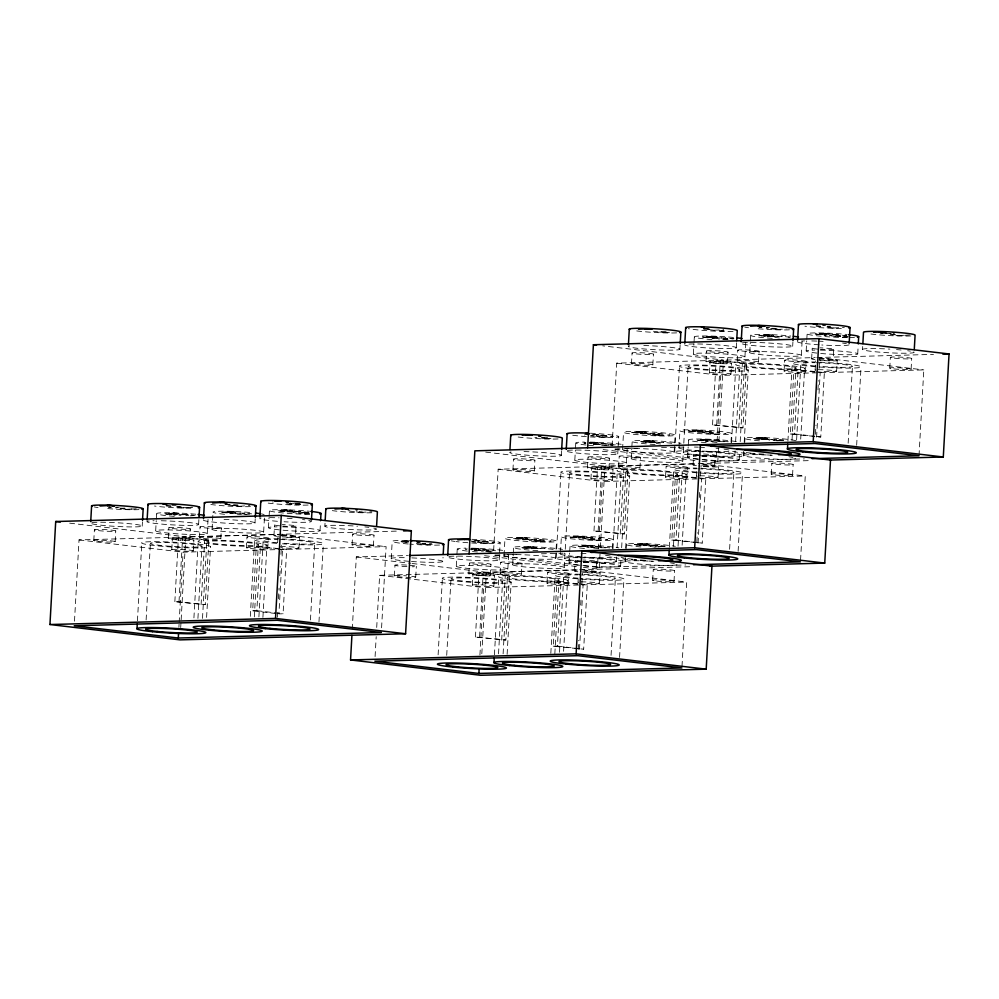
<?xml version="1.0" encoding="UTF-8"?>
<svg xmlns="http://www.w3.org/2000/svg" width="999" height="999" viewBox="0 0 999 999"><rect width="100%" height="100%" fill="white"/><g stroke="black" fill="none" stroke-linecap="round" stroke-linejoin="round"><path stroke-width="0.75" stroke-dasharray="5 3.75" d="M74.488 621.166L79.033 539.91L278.958 534.49M93.794 540.596L94.393 529.882M115.147 541.608L115.747 530.881M142.208 526.123L142.445 521.828M137.437 620.953L141.808 542.757M146.116 619.929L150.399 543.269M155.682 530.694L156.244 520.679M156.319 519.243L156.643 513.523M168.282 538.498L168.881 527.784M171.766 549.712L172.365 538.998M174.85 601.623L178.446 537.212L208.853 540.197L205.257 604.607L174.85 601.623L205.257 604.607M179.021 601.51L182.617 537.1L208.853 540.197M178.896 627.297L179.071 624.225M179.146 622.702L183.092 552.172L386.113 546.665L381.318 632.529M180.707 627.559L181.056 621.415M181.144 619.88L185.789 536.838L398.913 531.056M189.773 539.66L190.372 528.946M193.269 550.874L193.868 540.159M198.601 524.6L198.913 518.868M193.918 617.894L198.202 541.233M199.463 537.737L200.062 527.01M197.927 618.418L201.96 546.366A25.862 1.848 3.2 0 0 164.635 542.519A25.862 1.848 3.2 0 0 161.95 545.566A25.862 1.848 3.2 0 0 201.96 546.366M201.086 604.72L204.683 540.309M202.51 618.406L206.793 541.745M207.243 533.778A25.862 1.848 3.2 0 0 169.905 529.945A25.862 1.848 3.2 0 0 167.233 532.991A25.862 1.848 3.2 0 0 207.243 533.778L208.042 519.468M206.606 617.407L210.552 546.878A34.49 2.46 3.2 0 0 160.777 541.745A34.49 2.46 3.2 0 0 157.205 545.816A34.49 2.46 3.2 0 0 210.552 546.878M212.075 529.17L213.037 512M220.816 538.748L221.416 528.021M246.391 547.777L246.99 537.05M254.995 523.064L255.232 518.768M250.312 616.358L254.595 539.697A34.49 2.46 3.2 0 1 279.158 538.848M275.811 613.523L252.672 610.789L256.268 546.378L286.676 549.363L283.079 613.773L278.908 613.886L282.505 549.475L256.268 546.378M254.32 616.895L258.354 544.83A25.862 1.848 3.2 0 0 221.029 540.983A25.862 1.848 3.2 0 0 218.344 544.043A25.862 1.848 3.2 0 0 258.354 544.83M252.672 610.789L256.843 610.676L260.439 546.266M258.903 616.883L263.187 540.222M263.636 532.255A25.862 1.848 3.2 0 0 226.298 528.409A25.862 1.848 3.2 0 0 223.626 531.468A25.862 1.848 3.2 0 0 263.636 532.255L264.435 517.944M262.912 617.407L266.945 545.354A34.49 2.46 3.2 0 0 217.17 540.222A34.49 2.46 3.2 0 0 213.611 544.293A34.49 2.46 3.2 0 0 266.945 545.354M268.469 527.634L269.031 517.619M269.106 516.196L269.43 510.464M267.744 548.776L268.344 538.061M273.951 535.639L274.55 524.912M277.685 542.257L278.034 536.126M277.422 617.207L277.685 612.599M278.459 598.801L279.058 588.074M279.745 575.811L280.257 566.608M280.944 554.345L281.456 545.142M282.143 536.825A10.764 0.774 3.2 0 0 295.442 536.8L296.041 526.073A10.764 0.774 3.2 0 0 282.28 524.587M298.938 548.014L299.538 537.287M310.464 619.967L314.747 543.306M320.03 530.731L320.504 522.14M318.968 622.015L323.339 543.818M324.862 526.111L325.025 523.251M352.06 544.917L352.659 534.19M352.26 629.195L356.306 556.918L407.642 555.531M373.414 545.916L374.013 535.189M375.087 656.58L376.198 636.65M376.71 627.447L379.632 575.324L579.545 569.905M391.246 558.441L392.195 541.271M394.393 576.011L394.992 565.284A10.764 0.774 3.2 0 1 407.192 565.109M415.734 577.022L416.346 566.296M411.463 561.488A25.862 1.848 3.2 0 0 442.844 561.438L443.044 557.242M438.111 654.832L442.407 578.171M446.715 655.344L450.999 578.683M456.281 566.108L456.843 556.093M456.918 554.657L457.242 548.938M468.868 573.913L469.468 563.186M472.352 585.127L472.952 574.4M475.437 637.037L479.045 572.627L509.453 575.611L505.844 640.022L475.437 637.037L505.844 640.022M479.607 636.925L483.216 572.514L509.453 575.611M479.92 655.044L483.691 587.587L686.713 582.08L681.905 667.944M481.818 653.746L486.376 572.252L692.507 566.658M490.372 575.074L490.971 564.348M493.631 550.499L498.176 469.23L696.553 463.861M493.856 586.288L494.455 575.561M499.188 560.002L499.512 554.283M499.587 552.847L500.149 542.832M494.43 654.832L498.801 576.648M500.062 573.151L500.661 562.425M498.526 653.833L502.559 581.78A25.862 1.848 3.2 0 0 465.222 577.934A25.862 1.848 3.2 0 0 462.549 580.981A25.862 1.848 3.2 0 0 502.559 581.78M504.033 555.394L504.994 538.224M501.673 640.134L505.282 575.724M512.937 469.93L513.536 459.203M503.109 653.821L507.392 577.16M507.829 569.193A25.862 1.848 3.2 0 0 470.504 565.359A25.862 1.848 3.2 0 0 467.832 568.406A25.862 1.848 3.2 0 0 507.829 569.193L508.641 554.882M507.117 654.345L511.151 582.292A34.49 2.46 3.2 0 0 461.376 577.16A34.49 2.46 3.2 0 0 457.804 581.231A34.49 2.46 3.2 0 0 511.151 582.292M512.674 564.585L513.236 554.557M513.311 553.134L513.636 547.402M521.403 574.163L522.002 563.436M534.29 470.929L534.89 460.202M546.99 583.191L547.589 572.464M555.581 558.478A25.862 1.848 3.2 0 0 518.256 554.632A25.862 1.848 3.2 0 0 515.584 557.692A25.862 1.848 3.2 0 0 555.581 558.478L556.543 541.308A25.862 1.848 3.2 0 0 519.218 537.462A25.862 1.848 3.2 0 0 516.545 540.521A25.862 1.848 3.2 0 0 556.543 541.308M561.351 455.444L561.588 451.148M550.824 653.309L555.194 575.112M556.156 557.942L556.58 550.274M556.668 548.738L560.951 472.077M579.557 583.866L587.275 584.777L583.666 649.188L553.259 646.203L556.855 581.793L578.009 583.678M554.832 653.846L558.953 580.244A25.862 1.848 3.2 0 0 521.615 576.398A25.862 1.848 3.2 0 0 518.943 579.457A25.862 1.848 3.2 0 0 558.953 580.244M560.501 552.435L561.388 536.688M553.259 646.203L557.43 646.091L561.038 581.68M559.502 652.285L563.786 575.624A25.862 1.848 3.2 0 1 578.009 574.875M564.223 567.669A25.862 1.848 3.2 0 0 526.898 563.823A25.862 1.848 3.2 0 0 524.225 566.883A25.862 1.848 3.2 0 0 564.223 567.669L565.172 550.786M565.259 549.263L569.542 472.602M563.598 651.286L567.544 580.756A34.49 2.46 3.2 0 0 517.769 575.636A34.49 2.46 3.2 0 0 514.198 579.707A34.49 2.46 3.2 0 0 567.544 580.756M569.068 563.049L569.63 553.034M569.705 551.61L570.029 545.879M574.825 460.015L575.387 450M575.461 448.576L575.786 442.844M568.344 584.19L568.943 573.463M574.537 571.053L575.137 560.327M578.021 582.267L578.196 579.208M587.424 467.832L588.024 457.105M578.196 649.55L578.708 640.347M579.395 628.084L579.907 618.881M580.681 605.082L581.106 597.414M581.88 583.616L582.479 572.889M579.495 649.3L583.104 584.89L556.855 581.793M590.909 479.045L591.508 468.319M593.993 530.956L597.589 466.545L627.996 469.518L624.4 533.928L593.993 530.956L624.4 533.928M598.164 530.844L601.76 466.433L627.996 469.518M582.742 572.24A10.764 0.774 3.2 0 0 595.978 572.315L596.64 561.488A10.764 0.774 3.2 0 0 582.867 560.002M583.666 565.734L597.439 567.357L598.126 555.082M598.463 548.951L602.235 481.493L805.256 475.999L800.461 561.85M600.024 553.808L599.163 569.193L580.581 567.007M600.374 547.664L604.919 466.158L696.715 463.673M599.525 583.428L600.124 572.702M608.915 468.993L609.515 458.266M612.1 445.941L616.733 363.149L815.259 357.58M612.412 480.207L613.011 469.48M612.462 548.364L612.936 539.785A25.862 1.848 3.2 0 0 575.611 535.939A25.862 1.848 3.2 0 0 572.939 538.985A25.862 1.848 3.2 0 0 612.936 539.785M617.744 453.921L618.056 448.201M618.144 446.765L618.706 436.75M612.974 548.751L617.345 470.554M618.606 467.07L619.205 456.343M611.051 655.381L615.347 578.721M616.296 561.55L616.558 556.942M617.07 547.752L621.103 475.686A25.862 1.848 3.2 0 0 583.766 471.84A25.862 1.848 3.2 0 0 581.093 474.9A25.862 1.848 3.2 0 0 621.103 475.686M622.577 449.3L623.538 432.13M620.229 534.04L623.826 469.63M631.48 363.836L632.08 353.109M620.629 566.146L621.103 557.554M621.653 547.727L625.936 471.066M626.385 463.111A25.862 1.848 3.2 0 0 589.048 459.265A25.862 1.848 3.2 0 0 586.376 462.325A25.862 1.848 3.2 0 0 626.385 463.111L627.185 448.801M619.567 657.429L623.938 579.233A34.49 2.46 3.2 0 0 574.163 574.113A34.49 2.46 3.2 0 0 570.591 578.184A34.49 2.46 3.2 0 0 623.938 579.233M624.899 562.062L625.149 557.467M625.661 548.264L629.695 476.198A34.49 2.46 3.2 0 0 579.919 471.078A34.49 2.46 3.2 0 0 576.348 475.149A34.49 2.46 3.2 0 0 629.695 476.198M677.022 564.61A25.862 1.848 3.2 0 1 649.687 564.835A25.862 1.848 3.2 0 1 625.461 561.525L625.624 558.666M626.173 548.651L626.423 544.355M631.218 458.491L631.78 448.476M631.855 447.04L632.18 441.321M639.959 468.069L640.559 457.342M652.834 364.847L653.433 354.121M652.659 580.332L653.259 569.605M665.534 477.097L666.133 466.383M674.138 452.397A25.862 1.848 3.2 0 0 636.8 448.551A25.862 1.848 3.2 0 0 634.128 451.598A25.862 1.848 3.2 0 0 674.138 452.397L675.099 435.214A25.862 1.848 3.2 0 0 637.762 431.381A25.862 1.848 3.2 0 0 635.089 434.428A25.862 1.848 3.2 0 0 675.099 435.214M679.894 349.363L680.132 345.067M669.367 547.227L673.738 469.031M674.7 451.86L675.124 444.193M675.212 442.657L679.495 365.996M698.101 477.784L705.818 478.683L702.222 543.094L671.803 540.122L675.411 475.711L696.565 477.597M673.463 546.216L677.497 474.163A25.862 1.848 3.2 0 0 640.159 470.317A25.862 1.848 3.2 0 0 637.487 473.364A25.862 1.848 3.2 0 0 677.497 474.163M678.97 447.777L679.932 430.606M671.803 540.122L675.986 540.009L679.582 475.599M674.013 581.331L674.612 570.604M678.046 546.203L682.329 469.542M682.779 461.575A25.862 1.848 3.2 0 0 645.441 457.742A25.862 1.848 3.2 0 0 642.769 460.789A25.862 1.848 3.2 0 0 682.779 461.575L683.716 444.705M683.803 443.169L688.099 366.508M682.142 545.204L686.088 474.675A34.49 2.46 3.2 0 0 636.313 469.542A34.49 2.46 3.2 0 0 632.742 473.626A34.49 2.46 3.2 0 0 686.088 474.675M687.612 456.968L688.174 446.953M688.249 445.517L688.573 439.797M693.368 353.933L693.93 343.918M694.018 342.482L694.33 336.763M686.887 478.109L687.487 467.382M693.081 464.972L693.693 454.245M696.578 476.186L696.827 471.59M705.968 361.738L706.568 351.011M696.827 541.933L697.339 532.729M698.026 520.467L698.538 511.263M699.312 497.465L699.737 489.797M700.511 475.999L701.111 465.272M698.051 543.206L701.648 478.796L675.411 475.711M709.452 372.952L710.052 362.225M712.537 424.862L716.133 360.452L746.54 363.436L742.944 427.847L712.537 424.862L742.944 427.847M716.708 424.75L720.304 360.339L746.54 363.436M714.585 466.133L715.184 455.407A10.764 0.774 3.2 0 0 701.423 453.908M702.21 459.64L715.983 461.263L716.67 449.001M717.095 441.333L720.791 375.399L923.8 369.905L919.005 455.769M718.568 447.727L717.719 463.099L699.138 460.914M718.918 441.57L723.476 360.077L602.697 345.841M718.069 477.347L718.668 466.62M727.472 362.899L728.071 352.172M730.956 374.113L731.555 363.386M731.006 442.282L731.493 433.691A25.862 1.848 3.2 0 0 694.155 429.845A25.862 1.848 3.2 0 0 691.483 432.904A25.862 1.848 3.2 0 0 731.493 433.691M736.288 347.827L736.613 342.108M731.518 442.657L735.888 364.46M737.15 360.976L737.749 350.249M729.607 549.288L733.89 472.627M734.852 455.457L735.102 450.861M735.626 441.658L739.647 369.593A25.862 1.848 3.2 0 0 702.322 365.759A25.862 1.848 3.2 0 0 699.65 368.806A25.862 1.848 3.2 0 0 739.647 369.593M738.773 427.959L742.369 363.549M739.173 460.052L739.647 451.473M740.197 441.645L744.492 364.985M744.929 357.018A25.862 1.848 3.2 0 0 707.604 353.171A25.862 1.848 3.2 0 0 704.919 356.231A25.862 1.848 3.2 0 0 744.929 357.018L745.729 342.707M738.111 551.336L742.482 473.151M743.443 455.969L743.706 451.373M744.218 442.17L748.239 370.117A34.49 2.46 3.2 0 0 698.463 364.985A34.49 2.46 3.2 0 0 694.904 369.056A34.49 2.46 3.2 0 0 748.239 370.117M795.566 458.529A25.862 1.848 3.2 0 1 768.243 458.741A25.862 1.848 3.2 0 1 744.005 455.432L744.168 452.572M744.73 442.557L744.967 438.261M749.762 352.41L750.324 342.382M750.411 340.959L750.724 335.227M758.503 361.988L759.103 351.261M771.203 474.238L771.802 463.511M784.09 371.016L784.69 360.289M792.682 346.303L792.919 342.008M787.911 441.133L792.282 362.937M816.658 371.69L824.362 372.602L820.766 437.013L790.359 434.028L793.955 369.618L815.109 371.503M792.02 440.134L796.041 368.069A25.862 1.848 3.2 0 0 758.716 364.223A25.862 1.848 3.2 0 0 756.043 367.282A25.862 1.848 3.2 0 0 796.041 368.069M790.359 434.028L794.53 433.916L798.126 369.505M792.557 475.249L793.156 464.523M796.59 440.109L800.886 363.449M801.323 355.494A25.862 1.848 3.2 0 0 763.998 351.648A25.862 1.848 3.2 0 0 761.325 354.707A25.862 1.848 3.2 0 0 801.323 355.494L802.122 341.183M800.699 439.11L804.632 368.581A34.49 2.46 3.2 0 0 754.869 363.461A34.49 2.46 3.2 0 0 751.298 367.532A34.49 2.46 3.2 0 0 804.632 368.581M806.168 350.874L806.717 340.859M806.805 339.423L807.117 333.703M805.444 372.015L806.043 361.288M811.638 358.878L812.237 348.151M815.122 370.092L815.634 360.901M815.459 434.303L815.971 425.112M816.658 412.837L817.17 403.646M817.944 389.847L818.456 380.644M819.143 368.381L819.742 357.642L923.8 369.905M816.595 437.125L820.191 372.714L793.955 369.618M819.842 360.065A10.764 0.774 3.2 0 0 833.141 360.04L833.74 349.313A10.764 0.774 3.2 0 0 819.967 347.827M836.625 371.253L837.224 360.527M848.151 443.206L852.434 366.546M857.716 353.971L858.203 345.379M856.655 445.254L861.026 367.058M862.562 349.35L862.711 346.491M889.759 368.156L890.359 357.43M911.1 369.155L911.7 358.429M881.243 333.404L891.183 333.579M584.415 434.815L584.577 435.114M828.795 333.891L828.183 333.579M710.252 439.972L709.14 439.61M478.908 549.113L477.809 548.751M837.437 334.915L831.293 334.34L838.623 334.827L823.9 334.965L830.544 334.877M597.464 434.877L591.47 434.29L598.651 434.79L590.509 435.389M710.252 431.818L704.133 431.243L711.438 431.73L697.489 431.943L701.46 431.556M606.106 444.068L599.987 443.481L607.28 443.981L593.319 444.118L597.302 443.793M718.893 441.009L712.749 440.434L720.067 440.921L705.356 441.058L712 440.959M186.963 514.735L180.844 514.16L188.137 514.647L173.426 514.785L180.07 514.697M299.75 511.675L293.606 511.113L300.924 511.588L286.975 511.738L290.946 511.413M478.921 540.971L472.902 540.409L480.094 540.884L471.965 541.47M591.708 537.912L585.589 537.337L592.882 537.824L579.432 537.899M487.549 550.149L481.431 549.575L488.736 550.062L474.013 550.199L478.758 549.875M600.349 547.09L594.205 546.515L601.523 547.002L588.074 547.077M656.705 545.566L650.649 544.992L657.879 545.479L643.169 545.616L649.812 545.529M759.952 335.414L761.85 335.851M632.842 432.317L636.713 432.904M768.743 336.426L782.192 336.363L767.469 336.501L772.215 336.176M641.633 433.329L655.082 433.266L640.359 433.404L645.104 433.079M650.187 442.52L663.636 442.445L648.925 442.582L653.658 442.27M762.974 439.46L776.423 439.398L761.713 439.535L766.445 439.21M231.044 513.199L244.493 513.124L229.782 513.261L236.426 513.161M475.287 550.137L481.593 550.699M664.522 332.567L670.878 332.217M759.814 327.16L758.915 327.31L761.238 327.684M760.813 327.197L759.665 327.322L761.9 327.684M720.878 331.044L723.838 330.819M766.333 327.709L767.944 327.597M724.163 330.906L716.108 330.482M766.483 327.809L769.63 327.572M777.309 329.508L786.163 328.871M833.678 327.984L844.355 327.31M842.307 337.163L848.201 336.738M848.663 336.813L837.537 336.601M890.983 333.703L880.256 333.441M898.663 335.639L906.031 335.102M909.627 334.952L898.863 335.739L893.893 335.077M545.978 438.648L552.335 438.299M602.335 437.125L613.299 436.438L602.534 437.225L597.564 436.563M658.766 435.601L669.73 434.902L669.08 434.852M585.901 442.857L583.841 443.069L585.839 443.369M589.622 442.582L593.493 442.495M585.601 442.982L584.652 443.069L585.389 443.306M589.035 442.732L592.145 442.507M715.122 434.078L726.086 433.379L725.449 433.316M109.328 506.98L108.429 507.13L110.752 507.504M110.34 507.017L109.191 507.13L111.413 507.504M115.859 507.529L117.47 507.405M115.996 507.629L119.156 507.392M126.836 509.328L134.203 508.791M136.264 508.753L127.035 509.428L122.065 508.766M183.192 507.804L192.033 507.155M228.646 504.47L225.062 504.495M192.62 507.217L183.391 507.892L178.421 507.242M230.12 504.47L224.6 504.52M239.623 506.268L249.95 505.519M295.979 504.745L300.399 504.42M300.674 504.507L291.209 504.183M229.108 511.675L221.066 512.212L224.738 512.649M285.539 510.139L278.234 510.726L281.169 511.126M304.62 513.936L309.041 513.611M309.428 513.686L299.85 513.374M360.976 512.4L371.94 511.713M408.354 540.958L401.498 541.683M408.079 541.883L406.568 541.995M408.728 541.945L406.143 541.995M427.435 544.742L432.242 544.505M521.141 537.899L513.873 538.536L515.621 538.798M483.791 543.219L494.755 542.519L483.991 543.306L479.021 542.657M577.747 536.351L569.455 536.925L570.991 537.162M540.222 541.683L551.186 540.996L550.536 540.934M467.357 548.938L465.384 549.113L466.296 549.4M470.492 548.813L473.976 548.576M596.578 540.159L607.542 539.472L606.893 539.41M529.707 547.077L522.852 547.814M661.151 331.643L668.93 331.081M707.217 328.521L703.234 328.846L709.065 329.295M714.198 330.257L723.726 329.67M770.629 328.721L775.274 328.384M777.047 328.359L766.233 328.209M826.985 327.197L830.294 327.06M715.858 337.699L711.875 338.024L725.836 337.887L711.113 338.024L717.757 337.924M722.839 339.435L727.472 339.098L722.976 338.574L732.991 338.698L728.496 338.174L733.928 338.736L723.039 339.535L718.431 338.923M828.646 334.653L824.662 334.977L831.468 335.464M835.626 336.376L846.715 335.676L841.283 335.115L845.778 335.639M891.982 334.852L895.079 334.628M895.291 334.727L887.574 334.34M542.607 437.737L550.387 437.162M595.654 436.338L600.287 436.001M605.806 435.601L596.278 435.464M652.085 434.815L656.718 434.478M662.237 434.078L652.709 433.928M708.441 433.291L719.53 432.592L714.585 432.005M604.283 445.529L608.928 445.192M613.149 444.88L604.907 444.642M615.372 444.83L604.482 445.616L599.887 445.005M710.089 440.734L706.106 441.058L712.924 441.546M778.071 440.609L769.03 440.422M783.578 440.197L774.05 440.059M776.747 440.809L784.515 440.247L779.582 439.66M120.155 508.541L124.788 508.204M125.012 508.291L115.747 508.029M176.711 507.105L179.82 506.88M232.942 505.482L239.36 505.132M289.298 503.958L293.931 503.621M299.45 503.221L289.922 503.084M300.387 503.259L289.498 504.058L284.89 503.446M178.159 514.473L174.176 514.797L180.994 515.284M190.147 515.834L196.229 515.496L191.296 514.922M244.817 514.535L252.585 513.973L247.652 513.386M297.927 513.149L302.572 512.812M308.092 512.4L298.551 512.262M359.153 511.376L362.262 511.138M420.741 543.956L431.83 543.256M477.097 542.432L481.743 542.095M487.25 541.695L477.722 541.545M526.548 539.173L522.564 539.497L536.525 539.348L521.815 539.485L528.459 539.398M533.528 540.896L538.174 540.559M543.681 540.159L534.153 540.022M582.904 537.637L578.171 537.962L585.739 538.461M589.885 539.373L600.973 538.673L596.041 538.086M485.739 551.61L490.384 551.273M492.157 551.248L481.343 551.098M535.114 548.351L531.131 548.676L545.092 548.538L530.382 548.676L537.025 548.576M591.545 546.828L586.813 547.14L594.38 547.639M647.901 545.304L643.918 545.629L650.736 546.116M654.882 547.027L659.527 546.69M665.034 546.291L655.506 546.153M658.191 546.903L665.971 546.328L661.026 545.754M704.283 432.367L696.715 431.868L703.358 431.78M600.137 444.605L592.569 444.118L599.213 444.018M293.781 512.225L286.214 511.725L292.857 511.638M472.952 541.508L471.728 541.57M766.158 334.84L769.53 334.927M639.048 431.743L641.833 431.805M647.614 440.934L652.397 441.058M648.501 440.984L640.209 441.546L642.732 441.895M704.932 439.448L696.69 440.072L698.626 440.309M760.401 437.874L763.186 437.937M761.288 437.924L753.046 438.549L755.519 438.836M173.002 513.174L165.896 513.936M228.471 511.613L229.358 511.65M285.789 510.127L277.497 510.689L280.594 511.088M521.391 537.887L513.099 538.449L516.77 538.873M576.86 536.313L581.643 536.426M472.702 548.551L475.499 548.601M585.489 545.491L587.724 545.529M642.732 544.005L635.177 544.617L635.988 544.817M771.328 336.139L774.113 336.401M644.218 433.042L647.002 433.304M652.772 442.22L655.569 442.495M765.559 439.16L768.356 439.435M233.629 512.899L234.39 512.849M582.017 537.599L584.815 537.862M477.872 549.837L480.669 550.099M590.659 546.778L593.456 547.052M765.009 335.951L772.751 335.314L770.704 335.002M822.389 334.465L820.017 334.415M695.204 431.368L692.257 431.293M590.109 443.556L598.588 442.957L596.853 442.719M591.046 443.606L589.21 443.568M703.833 440.547L701.46 440.497M759.252 438.973L766.995 438.349L763.736 437.899M170.966 514.235L179.445 513.636L176.661 513.286M171.903 514.285L170.554 514.248M227.322 512.712L235.065 512.075L234.066 511.863M284.69 511.226L282.854 511.188M576.648 537.45L574.812 537.412M471.565 549.65L480.032 549.05L476.036 548.576M472.502 549.7L471.141 549.662M585.289 546.64L583.441 546.603M711.063 336.401L703.196 336.988L703.945 337.225M704.307 439.385L705.306 439.435M173.376 513.161L164.71 513.748L167.233 514.098M228.734 511.588L229.733 511.638M285.165 510.064L286.164 510.114M408.454 540.859L400.362 541.558L403.396 541.895M520.766 537.812L521.765 537.862M529.333 547.002L530.781 547.052M530.332 547.052L521.715 547.689L524.175 547.976M709.54 329.37L702.484 328.846L709.128 328.746M653.446 331.256L658.041 331.868M709.802 329.732L714.397 330.344M772.539 328.946L777.522 329.608M828.895 327.422L833.878 328.072M774.787 337.387L779.395 337.999M831.218 335.864L835.826 336.476M816.82 357.542L933.491 354.383M601.798 435.064L606.743 435.639L595.854 436.438L591.246 435.826M658.229 433.529L663.174 434.115L652.285 434.902L647.677 434.29M709.065 432.405L713.448 432.917M534.89 437.35L536.95 437.662M704.033 432.767L708.641 433.379M653.995 435.04L658.965 435.689M710.351 433.504L715.321 434.165M610.439 444.243L612.949 444.605M666.795 442.719L671.728 443.294M723.226 441.183L728.159 441.77L717.694 441.583M656.243 443.481L660.639 443.993M712.187 441.958L717.07 442.47M615.022 448.926L638.274 448.289M661.513 447.664L684.765 447.028M715.983 461.263L804.32 458.878M698.264 463.636L811.051 460.576M233.566 504.607L237.949 505.119M228.534 504.97L233.142 505.581M234.852 505.706L239.822 506.368M304.083 511.863L309.016 512.45L298.127 513.236L293.531 512.624M349.638 510.739L348.014 510.751M185.764 515.322L188.686 515.659M242.12 513.786L246.503 514.31M237.1 514.148L241.496 514.672M349.887 511.101L354.495 511.713M483.254 541.146L488.186 541.733L477.297 542.519L472.702 541.908M539.685 539.622L544.617 540.197L533.728 540.996L529.133 540.384M590.509 538.486L594.892 539.01M416.346 543.431L420.941 544.043M585.489 538.861L590.084 539.472M422.652 544.18L427.634 544.83M535.452 541.121L540.422 541.783M591.808 539.597L596.778 540.259M491.883 550.337L495.591 550.774M548.239 548.801L553.184 549.388M604.67 547.277L609.615 547.864L599.15 547.677M486.363 550.736L490.746 551.248M593.643 548.051L598.526 548.551M650.486 546.515L655.082 547.127M487.649 551.835L491.258 552.335M494.93 555.057L516.62 554.47M541.421 553.796L563.111 553.209M597.439 567.357L685.776 564.959M764.597 335.951L773.488 335.352L771.265 335.052M693.843 431.331L702.734 430.719L700.998 430.482M637.487 432.854L646.378 432.255L644.642 432.005M702.484 440.509L711.375 439.91L709.64 439.66M646.053 442.045L654.208 441.396L653.209 441.196M226.91 512.712L235.801 512.112L233.017 511.763M575.299 537.412L584.19 536.813L580.819 536.426M640.284 545.079L649.175 544.467L647.439 544.23M472.028 540.921L471.765 540.821M824.312 333.341L816.37 334.116M767.881 334.877L758.803 335.514L761.275 335.801M697.127 430.244L688.049 430.881L689.997 431.131M761.138 437.849L762.637 437.912M705.769 439.435L697.414 440.097L699.163 440.359M648.351 440.896L649.338 440.959M591.995 442.42L594.043 442.52M170.929 506.081L165.809 505.744M285.639 510.039L286.626 510.114M229.208 511.575L230.707 511.65M172.852 513.099L173.838 513.161M577.597 536.276L579.095 536.351M521.241 537.799L522.227 537.862M642.582 543.931L644.08 544.005M587.212 545.516L578.084 546.103L579.632 546.341M820.541 334.428L829.919 333.816L826.548 333.429M765.072 336.026L763.586 335.939M707.754 337.475L716.395 336.838L715.396 336.638M637 432.854L645.042 432.067M758.353 438.986L767.731 438.386L764.46 437.949M759.315 439.048L755.918 438.923M645.566 442.045L654.944 441.433L652.709 441.146M226.423 512.712L227.385 512.787M170.067 514.235L171.029 514.31M518.456 538.936L527.097 538.299L525.599 538.049M405.669 541.995L406.63 542.07M639.81 545.067L647.839 544.28M527.01 548.126L536.388 547.527L531.68 547.015M470.654 549.65L471.628 549.725M171.129 506.156L165.434 505.781M824.824 333.354L815.184 333.928L817.706 334.278M711.101 336.338L712.587 336.426M712.037 336.413L702.447 337.038L704.395 337.275M697.639 430.257L688.736 430.869L690.521 431.181M641.283 431.78L631.693 432.417L634.165 432.704M705.344 439.373L706.281 439.448M286.201 510.039L287.687 510.139M229.77 511.575L232.53 511.675M173.414 513.099L174.35 513.174M521.803 537.799L522.739 537.874M530.357 546.977L531.293 547.052M474.001 548.513L476.073 548.626M820.741 326.273L816.295 325.924M764.485 336.014L763.011 335.914M693.731 431.393L690.921 431.268M636.475 432.842L637.374 432.917M702.359 440.571L700.898 440.472M645.029 442.033L645.928 442.107M282.317 511.176L292.232 510.576L290.497 510.339M226.785 512.774L225.324 512.674M169.53 514.223L170.429 514.31M575.174 537.487L571.665 537.3M517.919 538.936L527.834 538.336L523.114 537.824M640.172 545.142L638.711 545.042M406.031 542.057L404.57 541.957M582.917 546.59L592.819 545.991L590.596 545.704M526.485 548.114L535.651 547.489L533.016 547.14M824.525 333.291L825.386 333.366M768.094 334.815L770.941 334.965M697.339 430.194L698.776 430.307M705.968 439.373L706.83 439.46M649.537 440.909L650.948 440.959M286.825 510.052L288.961 510.152M174.038 513.111L174.9 513.186M522.427 537.812L523.289 537.887M644.642 544.018L634.44 544.58L636.438 544.867M587.424 545.466L588.286 545.541M530.993 546.99L531.855 547.077M820.716 326.323L815.908 325.961M820.254 334.478L818.106 334.365M706.655 337.45L717.132 336.875L714.347 336.526M707.467 337.525L705.319 337.412M758.066 439.036L756.643 438.973M645.279 442.095L643.856 442.033M281.755 511.151L282.567 511.238M226.136 512.762L224.713 512.699M168.968 514.21L169.78 514.298M574.525 537.462L572.377 537.35M517.357 538.911L518.169 538.998M639.51 545.129L637.362 545.017M581.006 546.54L583.154 546.653M405.382 542.045L402.522 541.883M525.924 548.089L526.723 548.176M825.211 333.304L828.071 333.504M712.424 336.363L715.284 336.551M698.026 430.219L700.187 430.344M641.67 431.743L642.419 431.83M763.011 437.874L763.773 437.962M706.655 439.398L709.527 439.585M593.868 442.457L595.317 442.532M231.081 511.6L231.805 511.638M174.725 513.124L176.174 513.199M579.47 536.301L580.194 536.338M644.467 543.956L647.327 544.143M588.111 545.491L588.861 545.579M818.83 334.415L819.555 334.453M763.124 335.976L761.675 335.889M636.013 432.879L634.565 432.792M700.287 440.497L701.011 440.534M272.502 501.985L273.227 502.022M281.144 511.176L281.868 511.213M169.081 514.26L167.632 514.185M517.47 538.961L516.021 538.886M581.73 546.59L582.454 546.628M525.299 548.114L526.023 548.151M713.136 336.401L713.86 336.438M642.382 431.768L643.831 431.868M707.379 439.435L708.828 439.523M645.179 543.993L646.64 544.093M523.838 537.862L525.287 537.962M588.823 545.516L590.284 545.616M691.683 431.268L690.209 431.206M699.562 440.447L700.311 440.447M643.131 441.983L643.88 441.97M524.575 548.064L525.337 548.064M699.362 430.332L700.886 430.407M643.006 431.868L644.53 431.93M651.573 441.046L653.096 441.121M595.217 442.569L596.041 442.582M288.861 510.189L289.685 510.202M232.43 511.725L233.953 511.788M176.074 513.249L176.898 513.261M589.46 545.604L591.583 545.741M476.773 548.613L477.497 548.663M817.394 334.303L818.281 334.315M704.607 337.362L705.494 337.375M755.207 438.861L756.093 438.886M698.85 440.397L699.737 440.409M643.294 441.933L641.208 441.795M636.663 544.954L637.537 544.967M224.163 512.612L222.065 512.462M580.307 546.478L581.181 546.49M166.92 514.123L167.807 514.135M524.75 548.026L522.652 547.877M595.804 442.619L596.74 442.644M289.448 510.239L290.384 510.264M703.945 337.3L704.919 337.325M571.003 537.237L571.977 537.262M636.001 544.892L636.975 544.93M579.645 546.416L580.606 546.453M700.511 430.432L701.498 430.469M644.155 431.955L645.142 431.993M596.353 442.669L597.34 442.707M581.955 536.513L582.941 536.563M646.952 544.168L647.939 544.218M290.01 510.289L290.996 510.327M178.197 513.386L177.21 513.336M830.531 326.661L827.122 326.323L831.63 326.86M840.634 336.014L835.763 335.514L840.259 336.039M790.284 337.212L784.852 336.638L789.347 337.175M659.752 332.005L664.735 332.655M616.733 363.149L720.791 375.399M794.53 433.916L814.597 436.276M816.133 436.463L820.766 437.013M541.383 437.162L544.305 437.5M541.208 438.086L546.178 438.748M614.984 449.363L700.686 459.465M603.121 449.6L697.589 460.726M701.198 463.736L805.256 475.999M485.689 452.11L604.919 466.158M498.176 469.23L602.235 481.493M675.986 540.009L702.222 543.094M356.206 511.838L361.176 512.499M176.648 506.143L181.144 506.68M422.39 543.269L425.749 543.593M494.905 555.269L582.13 565.546M484.577 555.694L579.033 566.82M282.055 534.415L386.113 546.665M582.654 569.817L686.713 582.08M69.643 523.151L185.789 536.838M356.306 556.918L410.502 563.311M412.05 563.486L486.376 572.252M79.033 539.91L183.092 552.172M379.632 575.324L483.691 587.587M256.843 610.676L283.079 613.773M557.43 646.091L583.666 649.188M817.182 334.228L816.183 334.178M753.995 438.736L754.982 438.786M570.454 537.162L571.44 537.212M579.083 546.353L580.082 546.403M401.311 541.745L402.297 541.795M165.709 513.986L166.696 514.035M281.006 535.751A10.764 0.774 3.2 0 1 295.504 536.488A10.764 0.774 3.2 0 1 297.727 537.637A10.764 0.774 3.2 0 1 283.616 537.1M278.459 536.351A10.764 0.774 3.2 0 1 278.334 535.951M280.407 546.465A10.764 0.774 3.2 0 1 295.617 547.29A10.764 0.774 3.2 0 1 295.954 548.401A10.764 0.774 3.2 0 1 280.756 547.577M296.041 526.073A10.764 0.774 3.2 0 1 282.754 526.098M280.132 525.886A10.764 0.774 3.2 0 1 277.522 524.537M281.681 535.314A10.764 0.774 3.2 0 1 295.442 536.8M277.272 536.363A10.764 0.774 3.2 0 1 279.108 535.252M282.068 538.961A34.49 2.46 3.2 0 1 323.401 543.668A34.49 2.46 3.2 0 1 282.442 543.818M276.673 543.381A34.49 2.46 3.2 0 1 254.558 539.747M279.895 539.522A25.862 1.848 3.2 0 1 314.772 543.119A25.862 1.848 3.2 0 1 282.093 543.169M277.672 542.794A25.862 1.848 3.2 0 1 263.149 540.334A25.862 1.848 3.2 0 1 277.422 539.46M224.588 514.298A25.862 1.848 3.2 0 1 217.258 511.326A25.862 1.848 3.2 0 1 253.047 512.787M261.913 513.998A25.862 1.848 3.2 0 1 264.111 514.572M174.263 516.371A25.862 1.848 3.2 0 1 159.191 512.962A25.862 1.848 3.2 0 1 196.653 514.31M138.936 509.627A25.862 1.848 3.2 0 1 104.595 508.304M98.064 507.554A25.862 1.848 3.2 0 1 94.293 506.943M373.738 528.109A25.862 1.848 3.2 0 1 356.268 529.782A25.862 1.848 3.2 0 1 324.825 526.173A25.862 1.848 3.2 0 1 357.517 526.248M364.872 526.898A25.862 1.848 3.2 0 1 368.806 527.347M161.264 520.754A25.862 1.848 3.2 0 1 198.601 524.375A25.862 1.848 3.2 0 1 163.948 524.3A25.862 1.848 3.2 0 1 154.071 520.729M309.678 514.348A25.862 1.848 3.2 0 1 275.886 512.162A25.862 1.848 3.2 0 1 275.699 509.715A25.862 1.848 3.2 0 1 309.44 511.263M371.84 512.762A25.862 1.848 3.2 0 1 332.28 510.639M308.117 505.044A25.862 1.848 3.2 0 1 264.56 502.572M250.412 506.63A25.862 1.848 3.2 0 1 210.851 504.507M190.921 508.216A25.862 1.848 3.2 0 1 154.458 506.031M91.92 522.627A25.862 1.848 3.2 0 1 134.178 524.225A25.862 1.848 3.2 0 1 125.924 526.823A25.862 1.848 3.2 0 1 90.647 523.026M282.705 526.885A25.862 1.848 3.2 0 1 320.067 530.569A25.862 1.848 3.2 0 1 283.978 530.307A25.862 1.848 3.2 0 1 277.11 526.848M224.038 519.418A25.862 1.848 3.2 0 1 255.032 522.902A25.862 1.848 3.2 0 1 225.424 523.139A25.862 1.848 3.2 0 1 204.708 519.567M308.703 520.454A25.862 1.848 3.2 0 1 284.066 521.753M277.447 521.291A25.862 1.848 3.2 0 1 261.101 518.044M269.767 517.644A25.862 1.848 3.2 0 1 279.121 517.844M287.15 518.231A25.862 1.848 3.2 0 1 293.768 518.693M302.522 519.53A25.862 1.848 3.2 0 1 304.932 519.842M818.094 369.705A10.764 0.774 3.2 0 1 832.592 370.442A10.764 0.774 3.2 0 1 834.814 371.603A10.764 0.774 3.2 0 1 820.703 371.066M815.546 370.317A10.764 0.774 3.2 0 1 815.421 369.905M833.74 349.313A10.764 0.774 3.2 0 1 820.441 349.338M817.819 349.126A10.764 0.774 3.2 0 1 815.209 347.764M818.693 358.978A10.764 0.774 3.2 0 1 833.903 359.802A10.764 0.774 3.2 0 1 834.252 360.914A10.764 0.774 3.2 0 1 819.043 360.09M819.367 358.554A10.764 0.774 3.2 0 1 833.141 360.04M814.959 359.603A10.764 0.774 3.2 0 1 816.795 358.491M702.16 451.111A34.49 2.46 3.2 0 1 741.895 456.481A34.49 2.46 3.2 0 1 683.978 454.208A34.49 2.46 3.2 0 1 700.711 451.048M698.738 451.648A25.862 1.848 3.2 0 1 734.827 455.219A25.862 1.848 3.2 0 1 702.197 455.319M700.911 455.219A25.862 1.848 3.2 0 1 683.316 452.609A25.862 1.848 3.2 0 1 697.514 451.61M819.754 362.2A34.49 2.46 3.2 0 1 859.777 367.52A34.49 2.46 3.2 0 1 802.984 365.472A34.49 2.46 3.2 0 1 815.409 362.038M816.32 362.724A25.862 1.848 3.2 0 1 852.422 366.296A25.862 1.848 3.2 0 1 819.779 366.396M815.371 366.034A25.862 1.848 3.2 0 1 800.836 363.574A25.862 1.848 3.2 0 1 815.109 362.699M772.377 455.194A34.49 2.46 3.2 0 1 731.73 451.011M763.923 454.145A25.862 1.848 3.2 0 1 752.672 453.284M751.236 453.146A25.862 1.848 3.2 0 1 743.456 452.135M772.277 338.374A25.862 1.848 3.2 0 1 752.472 334.765A25.862 1.848 3.2 0 1 790.733 336.026M711.95 339.61A25.862 1.848 3.2 0 1 696.89 336.201A25.862 1.848 3.2 0 1 734.34 337.55M676.635 332.867A25.862 1.848 3.2 0 1 635.751 330.794M910.851 335.939A25.862 1.848 3.2 0 1 867.294 333.466M913.635 351.935A25.862 1.848 3.2 0 1 891.295 352.897A25.862 1.848 3.2 0 1 862.524 349.513A25.862 1.848 3.2 0 1 889.884 349.126M896.503 349.588A25.862 1.848 3.2 0 1 901.123 350M907.654 350.736A25.862 1.848 3.2 0 1 910.339 351.149M688.96 344.068A25.862 1.848 3.2 0 1 731.256 346.341A25.862 1.848 3.2 0 1 717.881 348.476A25.862 1.848 3.2 0 1 684.727 344.742M854.457 337.462A25.862 1.848 3.2 0 1 850.037 337.587M847.364 337.587A25.862 1.848 3.2 0 1 813.586 335.402A25.862 1.848 3.2 0 1 813.386 332.954A25.862 1.848 3.2 0 1 847.127 334.49M841.395 328.396A25.862 1.848 3.2 0 1 804.932 326.211M789.422 329.807A25.862 1.848 3.2 0 1 755.069 328.484M748.538 327.747A25.862 1.848 3.2 0 1 744.767 327.135M733.029 331.331A25.862 1.848 3.2 0 1 688.373 328.659M643.781 345.542A25.862 1.848 3.2 0 1 679.582 348.926A25.862 1.848 3.2 0 1 652.122 349.55A25.862 1.848 3.2 0 1 629.62 345.866M820.391 350.125A25.862 1.848 3.2 0 1 857.754 353.808A25.862 1.848 3.2 0 1 821.678 353.546A25.862 1.848 3.2 0 1 814.809 350.087M742.407 342.807A25.862 1.848 3.2 0 1 784.652 344.405A25.862 1.848 3.2 0 1 776.398 347.015A25.862 1.848 3.2 0 1 741.121 343.219M849.075 344.78A25.862 1.848 3.2 0 1 821.752 344.992M819.068 344.817A25.862 1.848 3.2 0 1 798.813 342.457A25.862 1.848 3.2 0 1 804.545 340.909M811.75 340.934A25.862 1.848 3.2 0 1 816.807 341.084M818.119 341.134A25.862 1.848 3.2 0 1 824.849 341.471M842.619 343.082A25.862 1.848 3.2 0 1 846.39 343.693M699.55 475.799A10.764 0.774 3.2 0 1 714.048 476.535A10.764 0.774 3.2 0 1 716.271 477.684A10.764 0.774 3.2 0 1 702.16 477.147M697.002 476.398A10.764 0.774 3.2 0 1 696.877 475.999M715.184 455.407A10.764 0.774 3.2 0 1 701.885 455.432M699.275 455.207A10.764 0.774 3.2 0 1 696.665 453.858M702.334 465.072A10.764 0.774 3.2 0 1 716.595 466.058A10.764 0.774 3.2 0 1 715.022 467.008A10.764 0.774 3.2 0 1 700.499 466.183M703.596 464.76A10.764 0.774 3.2 0 1 714.285 466.308A10.764 0.774 3.2 0 1 698.676 465.934M696.403 465.696A10.764 0.774 3.2 0 1 696.066 464.585M583.616 557.192A34.49 2.46 3.2 0 1 623.339 562.574A34.49 2.46 3.2 0 1 565.434 560.302A34.49 2.46 3.2 0 1 582.155 557.142M580.194 557.729A25.862 1.848 3.2 0 1 616.283 561.301A25.862 1.848 3.2 0 1 583.641 561.401M582.355 561.301A25.862 1.848 3.2 0 1 564.76 558.703A25.862 1.848 3.2 0 1 578.97 557.704M701.211 468.281A34.49 2.46 3.2 0 1 741.221 473.601A34.49 2.46 3.2 0 1 684.44 471.565A34.49 2.46 3.2 0 1 696.865 468.131M697.777 468.818A25.862 1.848 3.2 0 1 733.915 472.44A25.862 1.848 3.2 0 1 699.949 472.39M696.815 472.127A25.862 1.848 3.2 0 1 682.292 469.655A25.862 1.848 3.2 0 1 696.565 468.793M653.821 561.276A34.49 2.46 3.2 0 1 613.186 557.092M645.366 560.239A25.862 1.848 3.2 0 1 634.128 559.378M632.692 559.228A25.862 1.848 3.2 0 1 624.912 558.216M623.813 558.016A25.862 1.848 3.2 0 1 621.141 556.93M655.069 444.543A25.862 1.848 3.2 0 1 636.788 440.621A25.862 1.848 3.2 0 1 681.056 443.319M593.406 445.691A25.862 1.848 3.2 0 1 587.337 445.142M585.963 445.005A25.862 1.848 3.2 0 1 584.427 442.058M590.009 442.095A25.862 1.848 3.2 0 1 623.576 444.642M558.079 438.948A25.862 1.848 3.2 0 1 514.522 436.476M759.452 440.846A25.862 1.848 3.2 0 1 754.907 437.462A25.862 1.848 3.2 0 1 796.041 440.846M744.005 455.432A25.862 1.848 3.2 0 1 771.328 455.219M789.11 456.83A25.862 1.848 3.2 0 1 792.881 457.442M567.457 450.424A25.862 1.848 3.2 0 1 609.715 452.023A25.862 1.848 3.2 0 1 601.46 454.62A25.862 1.848 3.2 0 1 566.183 450.824M706.193 442.644A25.862 1.848 3.2 0 1 694.842 439.036A25.862 1.848 3.2 0 1 737.449 441.795M590.409 433.216A25.862 1.848 3.2 0 1 618.131 436.201A25.862 1.848 3.2 0 1 601.573 437.425A25.862 1.848 3.2 0 1 569.83 434.752M524.013 451.598A25.862 1.848 3.2 0 1 560.864 454.932A25.862 1.848 3.2 0 1 534.028 455.669A25.862 1.848 3.2 0 1 511.063 451.96M701.835 456.206A25.862 1.848 3.2 0 1 739.21 459.89A25.862 1.848 3.2 0 1 703.121 459.64A25.862 1.848 3.2 0 1 696.253 456.168M724.075 449.163A25.862 1.848 3.2 0 1 727.971 451.423A25.862 1.848 3.2 0 1 703.209 451.086M700.524 450.911A25.862 1.848 3.2 0 1 683.191 447.102M694.417 447.053A25.862 1.848 3.2 0 1 698.264 447.165M699.575 447.215A25.862 1.848 3.2 0 1 706.293 447.552M716.046 448.276A25.862 1.848 3.2 0 1 718.98 448.563M581.006 581.88A10.764 0.774 3.2 0 1 595.504 582.617A10.764 0.774 3.2 0 1 597.727 583.778A10.764 0.774 3.2 0 1 583.616 583.241M578.458 582.492A10.764 0.774 3.2 0 1 578.334 582.08M411.713 576.286A10.764 0.774 3.2 0 1 410.739 577.484A10.764 0.774 3.2 0 1 394.543 576.086A10.764 0.774 3.2 0 1 406.593 575.836M409.89 565.322A10.764 0.774 3.2 0 1 412.112 566.77M406.943 566.633A10.764 0.774 3.2 0 1 394.905 565.184M596.64 561.488A10.764 0.774 3.2 0 1 583.341 561.513M580.719 561.301A10.764 0.774 3.2 0 1 578.109 559.939M581.605 571.153A10.764 0.774 3.2 0 1 596.103 571.903A10.764 0.774 3.2 0 1 598.326 573.051A10.764 0.774 3.2 0 1 584.215 572.514M585.039 570.854A10.764 0.774 3.2 0 1 595.978 572.315M577.859 571.778A10.764 0.774 3.2 0 1 579.707 570.666M579.233 574.9A25.862 1.848 3.2 0 1 615.359 578.521A25.862 1.848 3.2 0 1 581.393 578.471M578.271 578.209A25.862 1.848 3.2 0 1 563.736 575.749M537.862 550.711A25.862 1.848 3.2 0 1 517.857 546.728A25.862 1.848 3.2 0 1 562.512 549.413M477.46 551.985A25.862 1.848 3.2 0 1 468.793 551.236M467.42 551.086A25.862 1.848 3.2 0 1 465.884 548.139M471.466 548.176A25.862 1.848 3.2 0 1 505.019 550.736M439.535 545.042A25.862 1.848 3.2 0 1 409.815 544.118M408.241 543.993A25.862 1.848 3.2 0 1 392.157 541.358A25.862 1.848 3.2 0 1 408.903 540.584M640.908 546.94A25.862 1.848 3.2 0 1 633.841 543.568A25.862 1.848 3.2 0 1 675.299 546.353M625.461 561.525A25.862 1.848 3.2 0 1 652.784 561.301M670.554 562.912A25.862 1.848 3.2 0 1 674.337 563.523M448.913 556.518A25.862 1.848 3.2 0 1 491.171 558.104A25.862 1.848 3.2 0 1 482.904 560.714A25.862 1.848 3.2 0 1 447.639 556.918M584.515 548.463A25.862 1.848 3.2 0 1 577.447 545.104A25.862 1.848 3.2 0 1 618.905 547.877M471.865 539.31A25.862 1.848 3.2 0 1 498.713 543.269A25.862 1.848 3.2 0 1 456.206 541.595M455.057 541.446A25.862 1.848 3.2 0 1 451.273 540.834M411.838 557.892A25.862 1.848 3.2 0 1 442.844 561.438M408.853 561.288A25.862 1.848 3.2 0 1 391.196 558.591A25.862 1.848 3.2 0 1 407.942 557.754M583.291 562.3A25.862 1.848 3.2 0 1 620.654 565.983A25.862 1.848 3.2 0 1 584.577 565.721A25.862 1.848 3.2 0 1 577.709 562.262M611.975 556.955A25.862 1.848 3.2 0 1 584.652 557.167M581.98 557.005A25.862 1.848 3.2 0 1 564.647 553.184M581.018 553.309A25.862 1.848 3.2 0 1 587.749 553.646M605.519 555.257A25.862 1.848 3.2 0 1 611.5 556.443M250.424 548.513A10.764 0.774 3.2 0 0 267.72 548.975A10.764 0.774 3.2 0 0 253.072 547.34A10.764 0.774 3.2 0 0 250.424 548.513M97.827 541.346A10.764 0.774 3.2 0 0 115.11 541.808A10.764 0.774 3.2 0 0 100.474 540.172A10.764 0.774 3.2 0 0 97.827 541.346M98.426 530.619A10.764 0.774 3.2 0 0 115.709 531.081A10.764 0.774 3.2 0 0 101.074 529.445A10.764 0.774 3.2 0 0 98.426 530.619M175.087 550.449A10.764 0.774 3.2 0 0 192.957 551.061A10.764 0.774 3.2 0 0 179.495 549.388A10.764 0.774 3.2 0 0 175.087 550.449M204.096 527.759A10.764 0.774 3.2 0 0 221.378 528.221A10.764 0.774 3.2 0 0 206.743 526.573A10.764 0.774 3.2 0 0 204.096 527.759M171.603 539.235A10.764 0.774 3.2 0 0 189.473 539.847A10.764 0.774 3.2 0 0 176.011 538.174A10.764 0.774 3.2 0 0 171.603 539.235M203.496 538.473A10.764 0.774 3.2 0 0 220.779 538.948A10.764 0.774 3.2 0 0 206.144 537.3A10.764 0.774 3.2 0 0 203.496 538.473M251.024 537.787A10.764 0.774 3.2 0 0 268.319 538.261A10.764 0.774 3.2 0 0 253.671 536.613A10.764 0.774 3.2 0 0 251.024 537.787M175.687 539.722A10.764 0.774 3.2 0 0 193.556 540.334A10.764 0.774 3.2 0 0 180.095 538.661A10.764 0.774 3.2 0 0 175.687 539.722M356.094 545.654A10.764 0.774 3.2 0 0 373.389 546.116A10.764 0.774 3.2 0 0 358.741 544.48A10.764 0.774 3.2 0 0 356.094 545.654M356.693 534.927A10.764 0.774 3.2 0 0 373.988 535.389A10.764 0.774 3.2 0 0 359.34 533.753A10.764 0.774 3.2 0 0 356.693 534.927M172.203 528.508A10.764 0.774 3.2 0 0 190.072 529.12A10.764 0.774 3.2 0 0 176.611 527.447A10.764 0.774 3.2 0 0 172.203 528.508M788.124 371.753A10.764 0.774 3.2 0 0 805.406 372.215A10.764 0.774 3.2 0 0 790.758 370.579A10.764 0.774 3.2 0 0 788.124 371.753M635.514 364.573A10.764 0.774 3.2 0 0 652.809 365.047A10.764 0.774 3.2 0 0 638.161 363.399A10.764 0.774 3.2 0 0 635.514 364.573M636.113 353.858A10.764 0.774 3.2 0 0 653.408 354.32A10.764 0.774 3.2 0 0 638.761 352.672A10.764 0.774 3.2 0 0 636.113 353.858M712.774 373.676A10.764 0.774 3.2 0 0 730.656 374.3A10.764 0.774 3.2 0 0 717.182 372.627A10.764 0.774 3.2 0 0 712.774 373.676M741.782 350.986A10.764 0.774 3.2 0 0 759.078 351.461A10.764 0.774 3.2 0 0 744.43 349.812A10.764 0.774 3.2 0 0 741.782 350.986M709.29 362.462A10.764 0.774 3.2 0 0 727.16 363.087A10.764 0.774 3.2 0 0 713.698 361.413A10.764 0.774 3.2 0 0 709.29 362.462M741.183 361.713A10.764 0.774 3.2 0 0 758.478 362.175A10.764 0.774 3.2 0 0 743.83 360.539A10.764 0.774 3.2 0 0 741.183 361.713M788.723 361.026A10.764 0.774 3.2 0 0 806.006 361.488A10.764 0.774 3.2 0 0 791.358 359.852A10.764 0.774 3.2 0 0 788.723 361.026M713.373 362.949A10.764 0.774 3.2 0 0 731.256 363.574A10.764 0.774 3.2 0 0 717.781 361.9A10.764 0.774 3.2 0 0 713.373 362.949M893.78 368.893A10.764 0.774 3.2 0 0 911.076 369.355A10.764 0.774 3.2 0 0 896.428 367.719A10.764 0.774 3.2 0 0 893.78 368.893M894.38 358.166A10.764 0.774 3.2 0 0 911.675 358.629A10.764 0.774 3.2 0 0 897.027 356.993A10.764 0.774 3.2 0 0 894.38 358.166M709.889 351.735A10.764 0.774 3.2 0 0 727.759 352.36A10.764 0.774 3.2 0 0 714.297 350.686A10.764 0.774 3.2 0 0 709.889 351.735M669.567 477.847A10.764 0.774 3.2 0 0 686.862 478.309A10.764 0.774 3.2 0 0 672.215 476.66A10.764 0.774 3.2 0 0 669.567 477.847M516.97 470.666A10.764 0.774 3.2 0 0 534.253 471.128A10.764 0.774 3.2 0 0 519.617 469.493A10.764 0.774 3.2 0 0 516.97 470.666M517.569 459.94A10.764 0.774 3.2 0 0 534.852 460.402A10.764 0.774 3.2 0 0 520.217 458.766A10.764 0.774 3.2 0 0 517.569 459.94M594.23 479.77A10.764 0.774 3.2 0 0 612.1 480.394A10.764 0.774 3.2 0 0 598.638 478.721A10.764 0.774 3.2 0 0 594.23 479.77M623.239 457.08A10.764 0.774 3.2 0 0 640.521 457.542A10.764 0.774 3.2 0 0 625.874 455.906A10.764 0.774 3.2 0 0 623.239 457.08M590.734 468.556A10.764 0.774 3.2 0 0 608.616 469.168A10.764 0.774 3.2 0 0 595.154 467.507A10.764 0.774 3.2 0 0 590.734 468.556M622.639 467.807A10.764 0.774 3.2 0 0 639.922 468.269A10.764 0.774 3.2 0 0 625.274 466.633A10.764 0.774 3.2 0 0 622.639 467.807M670.167 467.12A10.764 0.774 3.2 0 0 687.462 467.582A10.764 0.774 3.2 0 0 672.814 465.946A10.764 0.774 3.2 0 0 670.167 467.12M594.83 469.043A10.764 0.774 3.2 0 0 612.699 469.667A10.764 0.774 3.2 0 0 599.238 467.994A10.764 0.774 3.2 0 0 594.83 469.043M775.236 474.975A10.764 0.774 3.2 0 0 792.532 475.449A10.764 0.774 3.2 0 0 777.884 473.801A10.764 0.774 3.2 0 0 775.236 474.975M775.836 464.248A10.764 0.774 3.2 0 0 793.131 464.722A10.764 0.774 3.2 0 0 778.483 463.074A10.764 0.774 3.2 0 0 775.836 464.248M591.346 457.829A10.764 0.774 3.2 0 0 609.215 458.454A10.764 0.774 3.2 0 0 595.754 456.78A10.764 0.774 3.2 0 0 591.346 457.829M551.023 583.928A10.764 0.774 3.2 0 0 568.306 584.39A10.764 0.774 3.2 0 0 553.658 582.754A10.764 0.774 3.2 0 0 551.023 583.928M475.674 585.851A10.764 0.774 3.2 0 0 493.556 586.475A10.764 0.774 3.2 0 0 480.094 584.802A10.764 0.774 3.2 0 0 475.674 585.851M504.682 563.161A10.764 0.774 3.2 0 0 521.977 563.636A10.764 0.774 3.2 0 0 507.33 561.987A10.764 0.774 3.2 0 0 504.682 563.161M472.19 574.637A10.764 0.774 3.2 0 0 490.072 575.262A10.764 0.774 3.2 0 0 476.598 573.588A10.764 0.774 3.2 0 0 472.19 574.637M504.083 573.888A10.764 0.774 3.2 0 0 521.378 574.363A10.764 0.774 3.2 0 0 506.73 572.714A10.764 0.774 3.2 0 0 504.083 573.888M551.623 573.201A10.764 0.774 3.2 0 0 568.906 573.663A10.764 0.774 3.2 0 0 554.258 572.027A10.764 0.774 3.2 0 0 551.623 573.201M476.273 575.137A10.764 0.774 3.2 0 0 494.155 575.749A10.764 0.774 3.2 0 0 480.694 574.075A10.764 0.774 3.2 0 0 476.273 575.137M656.693 581.068A10.764 0.774 3.2 0 0 673.975 581.53A10.764 0.774 3.2 0 0 659.328 579.895A10.764 0.774 3.2 0 0 656.693 581.068M657.292 570.342A10.764 0.774 3.2 0 0 674.575 570.804A10.764 0.774 3.2 0 0 659.927 569.168A10.764 0.774 3.2 0 0 657.292 570.342M472.789 563.923A10.764 0.774 3.2 0 0 490.671 564.535A10.764 0.774 3.2 0 0 477.197 562.862A10.764 0.774 3.2 0 0 472.789 563.923"/><path stroke-width="1.5" d="M49.95 624.537L55.707 521.515L281.281 515.397L411.363 530.719L405.594 633.753L180.02 639.872L49.95 624.537L275.524 618.431L405.594 633.753M90.722 521.603L91.608 505.856M142.52 520.392L143.169 508.953M137.013 628.621L137.263 624.013M147.115 520.079L148.002 504.333M178.297 638.024L381.318 632.529L277.26 620.267L74.238 625.774L178.297 638.024L178.546 633.428M199.001 517.445L199.563 507.417M203.509 518.543L204.395 502.809M255.307 517.345L255.956 505.894M259.915 517.02L260.789 501.273M275.524 618.431L281.281 515.397M311.463 520.104L312.35 504.37M320.592 520.716L320.991 513.561M325.187 520.392L325.824 508.941M350.549 659.952L576.123 653.846L581.88 550.811L711.95 566.133L706.193 669.168L480.619 675.274L350.549 659.952L351.923 635.352M376.586 526.336L377.385 512.025A25.862 1.848 3.2 0 0 349.775 508.528A25.862 1.848 3.2 0 0 326.298 509.453M443.194 554.383L443.756 544.368M447.714 555.481L448.588 539.747M469.093 553.871L474.85 450.836L813.211 441.67L943.293 456.993L949.05 353.958L818.98 338.636L593.406 344.742L587.637 447.777M478.883 673.438L681.905 667.944L577.847 655.681L374.825 661.188L478.883 673.438L479.145 668.843M493.993 662.499L494.255 657.904M509.952 449.5L510.751 435.189M561.663 449.725L562.312 438.274A25.862 1.848 3.2 0 0 534.69 434.777A25.862 1.848 3.2 0 0 511.226 435.689M566.258 449.4L567.145 433.653M628.421 344.842L629.295 329.096M680.219 343.631L680.856 332.192M668.943 554.882L669.193 550.287M684.814 343.306L685.689 327.572M409.203 555.494L694.667 547.752L700.424 444.73L830.506 460.052L824.737 563.086L709.615 566.196M736.688 340.671L737.25 330.657A25.862 1.848 3.2 0 0 709.64 327.16A25.862 1.848 3.2 0 0 686.176 328.084M741.208 341.783L742.082 326.036M793.006 340.584L793.643 329.133M787.487 448.801L787.749 444.205M797.602 340.259L798.476 324.513M813.211 441.67L818.98 338.636M849.162 343.344L850.037 327.61M858.278 343.943L858.678 336.788M862.874 343.619L863.511 332.18A25.862 1.848 3.2 0 1 890.846 331.955A25.862 1.848 3.2 0 1 915.072 335.264L914.272 349.575M227.223 502.972L224.45 502.584M113.699 505.981L112.225 505.681M764.173 326.161L762.699 325.861M212.587 502.984L220.554 502.485M226.111 502.997L225.012 502.634M750.499 326.186L758.478 325.699M100.025 506.006L107.767 505.544M638.511 329.183L646.528 328.746M813.323 324.176L815.221 324.163M873.601 332.18L879.832 331.83M522.115 435.102L526.91 434.865M585.402 434.09L589.173 433.928M162.849 503.996L164.748 503.983M274.625 501.011L279.058 500.949M276.273 500.998L276.91 500.961M334.952 509.015L342.145 508.603M457.767 539.822L464.71 539.423M644.805 328.721L647.04 328.746M757.592 325.662L758.865 325.686M878.945 331.793L880.219 331.818M526.261 434.802L527.147 434.852M107.118 505.482L108.004 505.519M219.905 502.422L221.628 502.447M341.258 508.553L342.52 508.578M464.073 539.36L464.96 539.41M172.328 504.97L175.812 505.019M701.435 327.173L703.783 327.185M526.523 434.79L527.522 434.84M107.38 505.457L108.379 505.506M220.167 502.41L224.688 502.547M276.523 500.874L278.496 500.936M464.335 539.348L465.334 539.398M942.831 354.133L949.05 353.958M711.113 446.316L814.947 443.506L919.005 455.769L812.075 458.666M829.719 460.064L943.293 456.993M403.584 530.931L411.363 530.719M591.008 552.447L696.403 549.6L800.461 561.85L693.518 564.747M285.976 501.96L288.199 501.998M417.432 541.957L420.042 541.957M814.684 324.101L815.671 324.163M758.328 325.624L760.389 325.711M879.682 331.755L880.668 331.818M526.997 434.765L527.984 434.827M164.211 503.921L165.197 503.983M107.855 505.444L109.353 505.519M341.995 508.516L342.982 508.578M464.81 539.335L465.796 539.398M417.157 541.883L418.806 541.957M815.246 324.101L816.183 324.176M758.89 325.624L760.963 325.736M880.244 331.755L881.18 331.83M527.559 434.765L528.496 434.84M164.773 503.908L165.709 503.983M342.557 508.516L343.494 508.591M108.416 505.444L110.489 505.556M465.372 539.323L466.858 539.423M825.224 325.15L822.939 325.187M286.551 501.885L288.599 501.96M815.883 324.101L817.282 324.163M880.881 331.768L881.742 331.843M646.74 328.683L647.602 328.771M528.196 434.777L529.045 434.852M221.84 502.397L223.976 502.485M343.194 508.528L346.041 508.678M165.409 503.921L166.808 503.971M465.996 539.335L467.445 539.448M881.568 331.78L883.728 331.905M647.427 328.708L648.176 328.796M528.883 434.79L531.043 434.927M278.883 500.886L281.044 501.011M343.868 508.541L345.317 508.616M109.74 505.469L111.9 505.594M410.327 540.884L411.089 540.971M760.926 325.686L761.663 325.724M648.139 328.746L648.875 328.783M585.951 433.304L586.675 433.341M529.595 434.827L530.319 434.877M467.407 539.385L468.856 539.485M411.051 540.921L411.775 540.958M538.598 435.876L540.671 436.039M882.904 331.905L884.427 331.968M761.563 325.774L762.387 325.786M648.776 328.833L650.287 328.896M586.575 433.391L588.911 433.641M468.032 539.485L469.555 539.547M539.06 435.951L540.634 436.101M762.137 325.811L763.074 325.849M649.35 328.871L650.898 328.971M587.162 433.429L588.711 433.529M530.806 434.965L532.355 435.052M345.804 508.716L346.74 508.741M111.663 505.631L114.448 505.981M884.053 331.993L885.039 332.043M346.366 508.766L348.464 509.003M469.168 539.572L470.154 539.61M593.406 344.742L596.503 345.117M694.667 547.752L824.737 563.086M55.707 521.515L60.352 522.052M576.123 653.846L706.193 669.168M893.356 333.017L894.155 333.117M884.54 332.055L885.913 332.168M763.199 325.924L764.922 326.161M650.399 328.971L652.022 329.158M346.853 508.816L347.752 508.966M357.018 509.977L356.168 509.927M198.027 514.46A25.862 1.848 3.2 0 1 204.433 515.322M92.083 506.368A25.862 1.848 3.2 0 1 118.931 505.644A25.862 1.848 3.2 0 1 141.883 509.353M255.732 513.086A25.862 1.848 3.2 0 1 260.826 513.798M310.814 511.401A25.862 1.848 3.2 0 1 319.705 513.961M261.263 501.785A25.862 1.848 3.2 0 1 288.112 501.061A25.862 1.848 3.2 0 1 311.064 504.77M204.87 503.309A25.862 1.848 3.2 0 1 231.718 502.584A25.862 1.848 3.2 0 1 254.67 506.293M148.476 504.845A25.862 1.848 3.2 0 1 175.325 504.108A25.862 1.848 3.2 0 1 198.277 507.829M745.229 450.112A25.862 1.848 3.2 0 1 784.977 452.26A25.862 1.848 3.2 0 1 778.496 454.707M736.725 449.425A34.49 2.46 3.2 0 1 788.024 451.773A34.49 2.46 3.2 0 1 788.311 455.507M737.037 337.849A25.862 1.848 3.2 0 1 742.12 338.561M629.782 329.608A25.862 1.848 3.2 0 1 656.618 328.883A25.862 1.848 3.2 0 1 679.582 332.592M793.431 336.313A25.862 1.848 3.2 0 1 798.513 337.025M848.501 334.64A25.862 1.848 3.2 0 1 857.404 337.2M798.963 325.025A25.862 1.848 3.2 0 1 825.798 324.3A25.862 1.848 3.2 0 1 848.763 328.009M742.569 326.548A25.862 1.848 3.2 0 1 769.405 325.824A25.862 1.848 3.2 0 1 792.369 329.533M625.362 556.256A25.862 1.848 3.2 0 1 666.233 558.316A25.862 1.848 3.2 0 1 658.466 560.776M618.181 555.519A34.49 2.46 3.2 0 1 669.48 557.867A34.49 2.46 3.2 0 1 669.767 561.588M567.619 434.165A25.862 1.848 3.2 0 1 587.737 433.104M410.189 540.621A25.862 1.848 3.2 0 1 436.376 542.544A25.862 1.848 3.2 0 1 442.482 544.767M449.075 540.259A25.862 1.848 3.2 0 1 469.193 539.185M152.41 631.68A34.49 2.46 3.2 0 0 205.757 632.742A34.49 2.46 3.2 0 0 155.981 627.609A34.49 2.46 3.2 0 0 152.41 631.68M157.155 631.43A25.862 1.848 3.2 0 0 197.165 632.217A25.862 1.848 3.2 0 0 159.828 628.383A25.862 1.848 3.2 0 0 157.155 631.43M265.197 628.633A34.49 2.46 3.2 0 0 318.544 629.682A34.49 2.46 3.2 0 0 268.768 624.55A34.49 2.46 3.2 0 0 265.197 628.633M269.942 628.371A25.862 1.848 3.2 0 0 309.952 629.17A25.862 1.848 3.2 0 0 272.615 625.324A25.862 1.848 3.2 0 0 269.942 628.371M208.803 630.157A34.49 2.46 3.2 0 0 262.15 631.206A34.49 2.46 3.2 0 0 212.375 626.086A34.49 2.46 3.2 0 0 208.803 630.157M213.549 629.907A25.862 1.848 3.2 0 0 253.559 630.694A25.862 1.848 3.2 0 0 216.221 626.848A25.862 1.848 3.2 0 0 213.549 629.907M802.884 451.86A34.49 2.46 3.2 0 0 856.23 452.922A34.49 2.46 3.2 0 0 806.455 447.789A34.49 2.46 3.2 0 0 802.884 451.86M807.629 451.61A25.862 1.848 3.2 0 0 847.639 452.41A25.862 1.848 3.2 0 0 810.301 448.563A25.862 1.848 3.2 0 0 807.629 451.61M684.34 557.954A34.49 2.46 3.2 0 0 737.687 559.003A34.49 2.46 3.2 0 0 687.911 553.883A34.49 2.46 3.2 0 0 684.34 557.954M689.085 557.704A25.862 1.848 3.2 0 0 729.095 558.491A25.862 1.848 3.2 0 0 691.758 554.645A25.862 1.848 3.2 0 0 689.085 557.704M453.009 667.095A34.49 2.46 3.2 0 0 506.343 668.144A34.49 2.46 3.2 0 0 456.568 663.024A34.49 2.46 3.2 0 0 453.009 667.095M457.742 666.845A25.862 1.848 3.2 0 0 497.752 667.632A25.862 1.848 3.2 0 0 460.427 663.786A25.862 1.848 3.2 0 0 457.742 666.845M565.796 664.035A34.49 2.46 3.2 0 0 619.13 665.097A34.49 2.46 3.2 0 0 569.355 659.964A34.49 2.46 3.2 0 0 565.796 664.035M570.529 663.786A25.862 1.848 3.2 0 0 610.539 664.585A25.862 1.848 3.2 0 0 573.214 660.739A25.862 1.848 3.2 0 0 570.529 663.786M509.403 665.571A34.49 2.46 3.2 0 0 562.737 666.62A34.49 2.46 3.2 0 0 512.962 661.5A34.49 2.46 3.2 0 0 509.403 665.571M514.135 665.322A25.862 1.848 3.2 0 0 554.145 666.108A25.862 1.848 3.2 0 0 516.82 662.262A25.862 1.848 3.2 0 0 514.135 665.322"/></g></svg>
